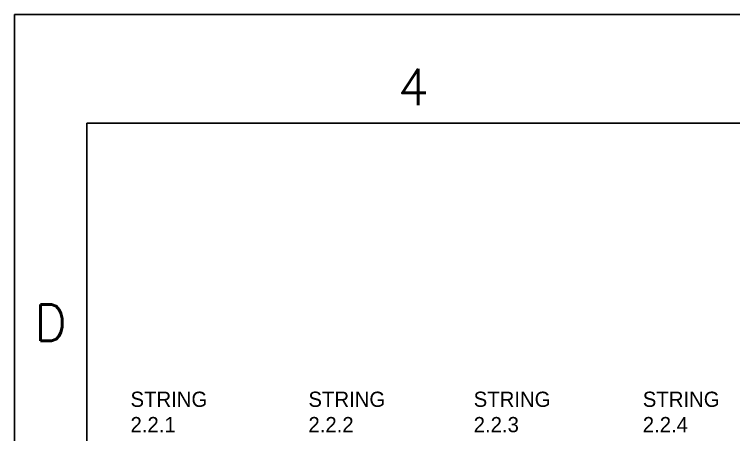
# Model space of a CAD drawing. Header units: inches. Extents: x 4 to 127, y -3 to 89.
# Drawn here: x 6.5 to 34.89, y 72.04 to 88.63 of the extents above; entities that cross this region are included whole.
import ezdxf
from ezdxf.enums import TextEntityAlignment as Align

# ---------------------------------------------------------------- set-up
doc = ezdxf.new("R2010")
doc.units = ezdxf.units.IN
doc.header["$MEASUREMENT"] = 0
doc.layers.add('Title Block', color=7, linetype='Continuous')
doc.layers.add('Viewport', color=7, linetype='Continuous')
doc.styles.add('Roman', font='romans')

# ---------------------------------------------------------------- blocks, each defined once
blk = doc.blocks.new('ANSI_border_C')
at = {"layer": 'Title Block'}
for p, q in [((0, 16), (0, 0)), ((21, 16), (0, 16)), ((0.5, 15.25), (0.5, 0.75)), ((20.5, 15.25), (0.5, 15.25))]:
    blk.add_line(p, q, dxfattribs=at)
at = {"layer": 'Title Block', "style": 'Roman'}
for s, p in [('4', (2.75, 15.5)), ('D', (0.25, 13.875))]:
    blk.add_text(s, height=0.25, dxfattribs=at).set_placement(p, align=Align.MIDDLE_CENTER)
blk = doc.blocks.new('JIC_border_C')
at = {"xscale": 5.726708801404052, "yscale": 5.726708801404052, "zscale": 5.726708801404052}
blk.add_blockref('ANSI_border_C', (6.5, -3), dxfattribs=at)

msp = doc.modelspace()

# ---------------------------------------------------------------- block references
at = {"layer": 'Viewport'}
msp.add_blockref('JIC_border_C', (0, 0), dxfattribs=at)

# ---------------------------------------------------------------- texts
at = {"char_height": 0.6, "attachment_point": 1}
for s, insert in [('{\\C240;\\c2367469;STRING 2.2.1^J\\H0.53846x;\\C256;\\c0;18X585W^J(Roof1)}', (11.083, 73.738)), ('{\\C240;\\c2367469;STRING 2.2.2^J\\H0.53846x;\\C256;\\c0;18X585W^J(Roof1)}', (18.106, 73.738)), ('{\\C240;\\c2367469;STRING 2.2.3^J\\H0.53846x;\\C256;\\c0;18X585W^J(Roof1)}', (24.629, 73.738)), ('{\\C240;\\c2367469;STRING 2.2.4^J\\H0.53846x;\\C256;\\c0;18X585W^J(Roof1)}', (31.304, 73.738))]:
    msp.add_mtext_dynamic_manual_height_columns(s, width=1.91071, gutter_width=0.325, heights=[0], dxfattribs=dict(at, insert=insert))

doc.saveas('drawing.dxf')
